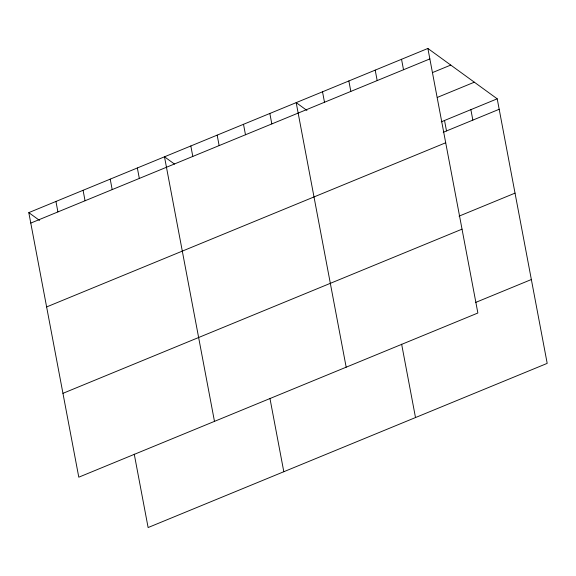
<?xml version="1.0" encoding="UTF-8"?>
<svg xmlns="http://www.w3.org/2000/svg" width="576" height="576" viewBox="0 0 576 576"><rect width="100%" height="100%" fill="white"/><g stroke="black" fill="none" stroke-linecap="round" stroke-linejoin="round"><path stroke-width="0.86" d="M427.882 48.456L477.871 313.013L78.79 477.187L28.8 212.623L427.882 48.456L497.21 98.813L547.2 363.377L148.118 527.544L134.258 454.176M30.78 223.085L429.854 58.91M432.648 72.518L450.756 65.074M437.292 97.43L474.329 82.195M441.238 121.838L497.21 98.813M443.218 132.3L499.19 109.274M46.62 306.936L445.702 142.769M459.058 216.151L515.03 193.126M62.942 393.336L462.024 229.162M475.387 302.544L531.353 279.526M306.907 110.419L296.186 102.629L346.176 367.193M174.499 164.074L164.484 156.809L214.474 421.366M28.8 212.623L39.528 220.414M470.873 109.649L472.846 120.11M444.535 120.485L446.508 130.946M401.537 59.285L403.517 69.746M375.199 70.121L377.179 80.582M401.638 344.182L415.505 417.55M348.862 80.957L350.834 91.418M322.524 91.793L324.497 102.254M269.842 113.465L271.822 123.926M243.504 124.301L245.484 134.762M269.942 398.354L283.81 471.73M217.166 135.137L219.139 145.598M190.829 145.973L192.802 156.434M137.347 167.969L139.327 178.43M110.21 179.136L112.19 189.59M83.074 190.296L85.054 200.758M55.937 201.463L57.917 211.918"/></g></svg>
